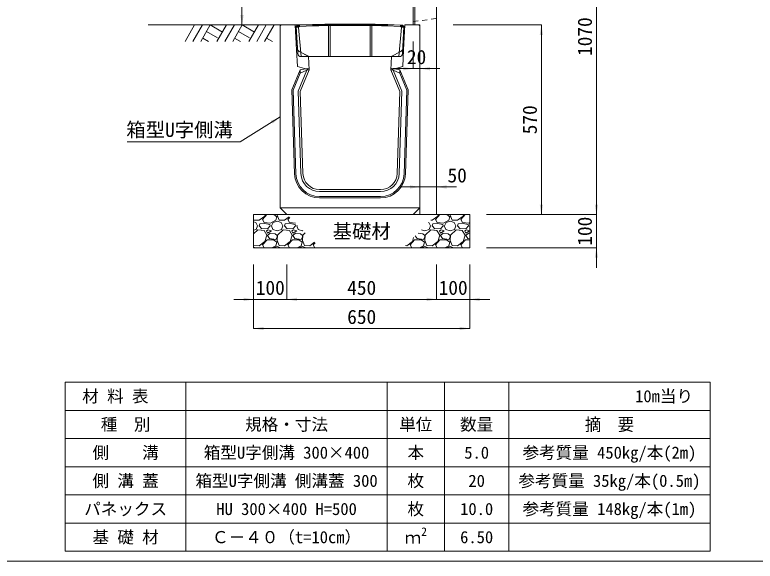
# Model space of a CAD drawing. Units: millimetres at full size. Extents: x 187207 to 255567, y 882048 to 905686.
# Drawn here: x 200726 to 202953, y 895648 to 897291 of the extents above; entities that cross this region are included whole.
import ezdxf
from ezdxf.enums import TextEntityAlignment as Align

# ---------------------------------------------------------------- set-up
doc = ezdxf.new("R2010")
doc.units = ezdxf.units.MM
doc.header["$LTSCALE"] = 20
doc.linetypes.add('DASHED', pattern=[7.5, 6, -1.5])
doc.linetypes.add('USER2', pattern=[1.35, 0.75, -0.6])
for name, color, linetype, lineweight in [('0_2', 7, 'Continuous', 20), ('Defpoints_3', 8, 'Continuous', 0), ('パネックス', 2, 'Continuous', 13), ('図枠', 5, 'Continuous', 13), ('基礎材', 7, 'Continuous', 15), ('寸法・材料表', 7, 'Continuous', 13), ('寸法線', 7, 'Continuous', 13), ('引出線', 4, 'Continuous', 13), ('箱型U字側溝', 2, 'Continuous', 9), ('ﾊｯﾁﾝｸﾞ', 7, 'Continuous', 5)]:
    doc.layers.add(name, color=color, linetype=linetype, lineweight=lineweight)
doc.styles.add('ＭＳ ゴシック', font='')
doc.styles.add('ＭＳ Ｐゴシック', font='')
doc.styles.get('ＭＳ ゴシック').set_extended_font_data('MS Gothic')
doc.styles.get('ＭＳ Ｐゴシック').set_extended_font_data('MS PGothic')

# ---------------------------------------------------------------- blocks, each defined once
blk = doc.blocks.new('filled_arrow')
at = {"color": 0, "linetype": 'Continuous', "lineweight": -2}
blk.add_solid([(7.5, 1.25), (0, 0), (7.5, -1.25)], dxfattribs=at)

msp = doc.modelspace()

# ---------------------------------------------------------------- linework, layer by layer
at = {"layer": '0_2'}
msp.add_line((201527.37, 897260.37), (201127.37, 897260.37), dxfattribs=at)
at = {"layer": 'Defpoints_3'}
for p, q in [((200877.92, 896187.01), (202816.83, 896187.01)), ((200877.92, 896187.01), (200877.92, 896101.83)), ((201240.92, 896187.01), (201240.92, 896101.83)), ((201845.92, 896187.01), (201845.92, 896101.83)), ((202018.23, 896187.01), (202018.23, 896101.83)), ((202211.83, 896187.01), (202211.83, 896101.83)), ((202816.83, 896187.01), (202816.83, 896101.83))]:
    msp.add_line(p, q, dxfattribs=at)
at = {"layer": 'パネックス'}
for p, q in [((201924.37, 897260.37), (201924.37, 897755.37)), ((201994.37, 897760.37), (201994.37, 896690.37)), ((201924.37, 897260.37), (201924.37, 897305.37)), ((201944.37, 897260.37), (201924.37, 897260.37)), ((201944.37, 896690.37), (201944.37, 897260.37)), ((201994.37, 896690.37), (201944.37, 896690.37))]:
    msp.add_line(p, q, dxfattribs=at)
at = {"layer": 'パネックス', "lineweight": 5}
msp.add_line((201929.37, 897760.37), (201929.37, 897260.37), dxfattribs=at)
at = {"layer": 'パネックス', "linetype": 'USER2', "lineweight": 9}
msp.add_line((201924.37, 897270.37), (201994.37, 897280.37), dxfattribs=at)
at = {"layer": '図枠'}
msp.add_line((194897.37, 895648.33), (214497.37, 895648.33), dxfattribs=at)
at = {"layer": '基礎材'}
for p, q in [((201444.37, 896690.37), (202094.37, 896690.37)), ((201444.37, 896690.37), (201444.37, 896590.37)), ((202094.37, 896690.37), (202094.37, 896590.37)), ((201444.37, 896590.37), (202094.37, 896590.37))]:
    msp.add_line(p, q, dxfattribs=at)
at = {"layer": '寸法・材料表'}
for p, q in [((200877.92, 896101.83), (202816.83, 896101.83)), ((200877.92, 896101.83), (200877.92, 895678.33)), ((201240.92, 896101.83), (201240.92, 895678.33)), ((201845.92, 896101.83), (201845.92, 895678.33)), ((202018.23, 896101.83), (202018.23, 895678.33)), ((202211.83, 896101.83), (202211.83, 895678.33)), ((202816.83, 896101.83), (202816.83, 895678.33)), ((200877.92, 896017.13), (202816.83, 896017.13)), ((200877.92, 895932.43), (202816.83, 895932.43)), ((200877.92, 895847.73), (202816.83, 895847.73)), ((200877.92, 895763.03), (202816.83, 895763.03)), ((200877.92, 895678.33), (202816.83, 895678.33))]:
    msp.add_line(p, q, dxfattribs=at)
at = {"layer": '寸法線'}
for p, q in [((201409.37, 897260.37), (201409.37, 897760.37)), ((202475.22, 896690.37), (202475.22, 897760.37)), ((201864.37, 897260.37), (201409.37, 897260.37)), ((202044.37, 897260.37), (202309.7, 897260.37)), ((202309.7, 897260.37), (202309.7, 896690.37)), ((201924.37, 897210.37), (201924.37, 897129.07)), ((201944.37, 897210.37), (201944.37, 897129.07)), ((202004.37, 897129.07), (201864.37, 897129.07)), ((201884.37, 896773.36), (202054.37, 896773.36)), ((201944.37, 896715.37), (201944.37, 896773.36)), ((201994.37, 896715.37), (201994.37, 896773.36)), ((202475.22, 896750.37), (202475.22, 896530.37)), ((202144.37, 896690.37), (202475.22, 896690.37)), ((202144.37, 896690.37), (202309.7, 896690.37)), ((202144.37, 896690.37), (202475.22, 896690.37)), ((202144.37, 896590.37), (202475.22, 896590.37)), ((201444.37, 896540.37), (201444.37, 896435.43)), ((201444.37, 896540.37), (201444.37, 896347.93)), ((201544.37, 896540.37), (201544.37, 896435.43)), ((201544.37, 896540.37), (201544.37, 896435.43)), ((201994.37, 896540.37), (201994.37, 896435.43)), ((201994.37, 896540.37), (201994.37, 896435.43)), ((202094.37, 896540.37), (202094.37, 896435.43)), ((202094.37, 896540.37), (202094.37, 896347.93)), ((201384.37, 896435.43), (201604.37, 896435.43)), ((201544.37, 896435.43), (201994.37, 896435.43)), ((201934.37, 896435.43), (202154.37, 896435.43)), ((202094.37, 896347.93), (201444.37, 896347.93))]:
    msp.add_line(p, q, dxfattribs=at)
at = {"layer": '引出線'}
msp.add_lwpolyline([(201524.37, 896983.87), (201404.16, 896909.59), (201064.16, 896909.59)], dxfattribs=at)
at = {"layer": '箱型U字側溝'}
for p, q in [((201572.58, 897256.23), (201583.44, 897256.23)), ((201885.28, 897256.23), (201896.15, 897256.23)), ((201584.49, 897125.83), (201584.62, 897115.71)), ((201604.38, 897124.17), (201611.37, 897125.37)), ((201864.37, 897124.17), (201857.37, 897125.37)), ((201884.25, 897125.83), (201884.13, 897115.71)), ((201571.75, 896812.96), (201563.23, 897064.22)), ((201592.74, 896813.68), (201584.37, 897060.37)), ((201826.04, 896765.37), (201642.71, 896765.37)), ((201642.71, 896759.37), (201826.04, 896759.37)), ((201826.04, 896744.37), (201642.71, 896744.37)), ((201642.71, 896740.37), (201826.04, 896740.37)), ((201524.37, 896710.37), (201944.37, 896710.37))]:
    msp.add_line(p, q, dxfattribs=at)
at = {"layer": '箱型U字側溝', "lineweight": 18}
msp.add_line((201586.91, 897165.23), (201881.81, 897165.23), dxfattribs=at)
at = {"layer": '箱型U字側溝', "lineweight": 13}
msp.add_line((201826.04, 896765.37), (201642.71, 896765.37), dxfattribs=at)
for points in [[(201609.37, 897165.37), (201573.37, 897185.37), (201569.37, 897260.37), (201527.37, 897260.37), (201524.37, 897257.37), (201524.37, 896710.37), (201544.37, 896690.37), (201924.37, 896690.37), (201944.37, 896710.37), (201944.37, 897257.37), (201941.37, 897260.37), (201899.37, 897260.37), (201895.37, 897185.37), (201859.37, 897165.37), (201857.37, 897125.37), (201884.37, 897060.37), (201876.01, 896813.68)], [(201592.74, 896813.68), (201584.37, 897060.37), (201611.37, 897125.37), (201609.37, 897165.37)]]:
    msp.add_lwpolyline(points, dxfattribs=at)
at = {"layer": '箱型U字側溝', "lineweight": 18}
for points in [[(201576.15, 897189.19), (201572.58, 897256.23), (201576.36, 897260.23)], [(201583.36, 897260.23), (201576.36, 897260.23), (201572.58, 897256.23), (201576.92, 897174.69)], [(201891.8, 897174.69), (201896.15, 897256.23), (201892.36, 897260.23), (201885.36, 897260.23)], [(201892.36, 897260.23), (201896.15, 897256.23), (201892.57, 897189.19)], [(201887.24, 897180.87), (201857.46, 897165.23), (201611.27, 897165.23), (201581.49, 897180.87)]]:
    msp.add_lwpolyline(points, dxfattribs=at)
at = {"layer": '箱型U字側溝', "color": 5}
for points in [[(201576.36, 897257.32), (201581.74, 897257.23), (201579.58, 897253.23), (201572.73, 897253.34)], [(201892.36, 897257.32), (201886.98, 897257.23), (201889.15, 897253.23), (201895.99, 897253.34)]]:
    msp.add_lwpolyline(points, close=True, dxfattribs=at)
at = {"layer": '箱型U字側溝', "color": 5, "linetype": 'DASHED'}
for points in [[(201587.43, 897165.23), (201579.58, 897253.23), (201583.36, 897260.23)], [(201881.3, 897165.23), (201889.15, 897253.23), (201885.36, 897260.23)]]:
    msp.add_lwpolyline(points, dxfattribs=at)
at = {"layer": '箱型U字側溝'}
for points in [[(201667.3, 897262.64), (201669.36, 897258.67), (201669.36, 897165.23)], [(201674.36, 897165.23), (201674.36, 897258.75), (201672.3, 897262.72)], [(201794.36, 897165.23), (201794.36, 897258.75), (201796.42, 897262.72)], [(201799.36, 897165.23), (201799.36, 897258.67), (201801.42, 897262.64)], [(201584.37, 897060.37), (201611.37, 897125.37), (201611.12, 897130.4), (201584.49, 897125.83), (201559.2, 897064.95), (201567.75, 896812.83)], [(201901, 896812.83), (201909.54, 897064.95), (201884.25, 897125.83), (201857.63, 897130.4), (201857.37, 897125.37), (201884.37, 897060.37), (201876.01, 896813.68)], [(201563.23, 897064.22), (201584.67, 897115.83), (201604.38, 897124.17), (201578.33, 897061.47), (201586.74, 896813.47)], [(201882.01, 896813.47), (201890.41, 897061.47), (201864.37, 897124.17), (201884.13, 897115.71), (201905.52, 897064.22), (201897, 896812.96)]]:
    msp.add_lwpolyline(points, dxfattribs=at)
at = {"layer": '箱型U字側溝', "linetype": 'DASHED', "lineweight": 13}
for points in [[(201611.37, 897125.37), (201576.04, 897135.37), (201573.37, 897185.37)], [(201857.37, 897125.37), (201892.71, 897135.37), (201895.37, 897185.37)]]:
    msp.add_lwpolyline(points, dxfattribs=at)
at = {"layer": '箱型U字側溝', "lineweight": 18}
for centre, radius, start, end in [((201734.36, 893461.56), 3801.67, 87.72365, 92.27635), ((201586.14, 897189.72), 10, 183.05288, 242.29297), ((201882.59, 897189.72), 10, 297.70703, 356.94712), ((201586.91, 897175.23), 10, 183.05288, 270), ((201881.81, 897175.23), 10, 270, 356.94712)]:
    msp.add_arc(centre, radius, start, end, dxfattribs=at)
at = {"layer": '箱型U字側溝'}
for centre, radius, start, end in [((201734.36, 893461.56), 3797.67, 87.72245, 92.27755), ((201642.71, 896815.37), 75, 181.94149, 270), ((201642.71, 896815.37), 71, 181.94149, 270), ((201642.71, 896815.37), 56, 181.94149, 270), ((201642.71, 896815.37), 50, 181.94149, 270), ((201826.04, 896815.37), 50, 270, 358.05851), ((201826.04, 896815.37), 56, 270, 358.05851), ((201826.04, 896815.37), 71, 270, 358.05851), ((201826.04, 896815.37), 75, 270, 358.05851)]:
    msp.add_arc(centre, radius, start, end, dxfattribs=at)
at = {"layer": '箱型U字側溝', "lineweight": 13}
for centre, start, end in [((201642.71, 896815.37), 181.94149, 270), ((201826.04, 896815.37), 270, 358.05851)]:
    msp.add_arc(centre, 50, start, end, dxfattribs=at)
at = {"layer": 'ﾊｯﾁﾝｸﾞ', "lineweight": 9}
for p, q in [((201266.81, 897260.37), (201238.17, 897210.75)), ((201290.44, 897260.37), (201261.79, 897210.75)), ((201314.06, 897260.37), (201285.41, 897210.75)), ((201314.06, 897260.37), (201350.63, 897239.26)), ((201362.81, 897260.37), (201334.17, 897210.75)), ((201386.44, 897260.37), (201357.79, 897210.75)), ((201410.06, 897260.37), (201381.41, 897210.75)), ((201410.06, 897260.37), (201446.62, 897239.26)), ((201458.81, 897260.37), (201430.16, 897210.75)), ((201482.43, 897260.37), (201453.79, 897210.75)), ((201506.06, 897260.37), (201477.41, 897210.75)), ((201291.21, 897220.8), (201308.63, 897210.75)), ((201302.64, 897240.59), (201336.05, 897221.3)), ((201387.21, 897220.8), (201404.63, 897210.75)), ((201398.63, 897240.59), (201432.05, 897221.3)), ((201483.21, 897220.8), (201500.63, 897210.75))]:
    msp.add_line(p, q, dxfattribs=at)
at = {"layer": 'ﾊｯﾁﾝｸﾞ'}
for p, q in [((201461.11, 896673.09), (201477.88, 896686.04)), ((201471.02, 896675.37), (201484.52, 896690.37)), ((201477.88, 896686.04), (201479.26, 896690.37)), ((201504.9, 896690.37), (201514.45, 896683.75)), ((201515.31, 896690.37), (201515.21, 896688.33)), ((201515.21, 896688.33), (201521.31, 896673.85)), ((201981.17, 896673.09), (201997.93, 896686.04)), ((201991.07, 896675.37), (202004.57, 896690.37)), ((201997.93, 896686.04), (201999.32, 896690.37)), ((202024.95, 896690.37), (202034.51, 896683.75)), ((202035.37, 896690.37), (202035.27, 896688.33)), ((202035.27, 896688.33), (202041.36, 896673.85)), ((202057.37, 896673.09), (202074.13, 896686.04)), ((202067.27, 896675.37), (202080.77, 896690.37)), ((202074.13, 896686.04), (202075.52, 896690.37)), ((201444.37, 896675.6), (201445.11, 896673.85)), ((201444.37, 896668.79), (201451.21, 896666.23)), ((201445.11, 896673.85), (201461.11, 896673.09)), ((201451.21, 896666.23), (201455.78, 896656.32)), ((201477.88, 896663.94), (201463.4, 896662.42)), ((201476.35, 896666.23), (201471.02, 896675.37)), ((201495.4, 896664.7), (201476.35, 896666.23)), ((201493.12, 896660.13), (201477.88, 896663.94)), ((201511.4, 896673.09), (201495.4, 896664.7)), ((201498.45, 896656.32), (201503.02, 896666.99)), ((201503.02, 896666.99), (201515.21, 896670.8)), ((201514.45, 896683.75), (201511.4, 896673.09)), ((201515.21, 896670.8), (201527.41, 896666.23)), ((201521.31, 896673.85), (201537.31, 896673.09)), ((201527.41, 896666.23), (201531.98, 896656.32)), ((201537.31, 896673.09), (201551.05, 896683.7)), ((201554.08, 896663.94), (201539.6, 896662.42)), ((201547.22, 896675.37), (201552.98, 896681.77)), ((201552.55, 896666.23), (201547.22, 896675.37)), ((201569.9, 896664.84), (201552.55, 896666.23)), ((201569.32, 896660.13), (201554.08, 896663.94)), ((201970.38, 896666.56), (201971.26, 896666.23)), ((201971.26, 896666.23), (201975.83, 896656.32)), ((201977.1, 896673.28), (201981.17, 896673.09)), ((201997.93, 896663.94), (201983.45, 896662.42)), ((201996.41, 896666.23), (201991.07, 896675.37)), ((202015.46, 896664.7), (201996.41, 896666.23)), ((202013.17, 896660.13), (201997.93, 896663.94)), ((202031.46, 896673.09), (202015.46, 896664.7)), ((202018.5, 896656.32), (202023.08, 896666.99)), ((202023.08, 896666.99), (202035.27, 896670.8)), ((202034.51, 896683.75), (202031.46, 896673.09)), ((202035.27, 896670.8), (202047.46, 896666.23)), ((202041.36, 896673.85), (202057.37, 896673.09)), ((202047.46, 896666.23), (202052.03, 896656.32)), ((202074.13, 896663.94), (202059.65, 896662.42)), ((202072.61, 896666.23), (202067.27, 896675.37)), ((202091.66, 896664.7), (202072.61, 896666.23)), ((202089.37, 896660.13), (202074.13, 896663.94)), ((202094.37, 896666.13), (202091.66, 896664.7)), ((201444.37, 896643.42), (201451.97, 896645.65)), ((201457.3, 896644.13), (201444.37, 896632.33)), ((201451.97, 896645.65), (201455.78, 896656.32)), ((201475.59, 896642.61), (201457.3, 896644.13)), ((201461.11, 896656.32), (201463.4, 896662.42)), ((201469.49, 896647.18), (201461.11, 896656.32)), ((201487.02, 896648.7), (201469.49, 896647.18)), ((201483.97, 896628.89), (201475.59, 896642.61)), ((201488.54, 896644.13), (201483.21, 896641.84)), ((201483.21, 896641.84), (201486.26, 896634.22)), ((201486.26, 896634.22), (201497.69, 896641.08)), ((201493.88, 896656.32), (201487.02, 896648.7)), ((201497.69, 896641.08), (201488.54, 896644.13)), ((201493.88, 896656.32), (201493.12, 896660.13)), ((201497.69, 896656.32), (201502.26, 896645.65)), ((201502.26, 896645.65), (201515.21, 896641.84)), ((201515.21, 896641.84), (201528.17, 896645.65)), ((201533.5, 896644.13), (201515.98, 896628.13)), ((201528.17, 896645.65), (201531.98, 896656.32)), ((201551.79, 896642.61), (201533.5, 896644.13)), ((201537.31, 896656.32), (201539.6, 896662.42)), ((201545.69, 896647.18), (201537.31, 896656.32)), ((201563.22, 896648.7), (201545.69, 896647.18)), ((201560.17, 896628.89), (201551.79, 896642.61)), ((201564.74, 896644.13), (201559.41, 896641.84)), ((201559.41, 896641.84), (201562.46, 896634.22)), ((201562.46, 896634.22), (201573.89, 896641.08)), ((201570.08, 896656.32), (201563.22, 896648.7)), ((201573.89, 896641.08), (201564.74, 896644.13)), ((201570.08, 896656.32), (201569.32, 896660.13)), ((201573.89, 896656.32), (201578.46, 896645.65)), ((201574.65, 896656.32), (201575.78, 896658.96)), ((201578.46, 896645.65), (201591.41, 896641.84)), ((201591.41, 896641.84), (201592.56, 896642.18)), ((201948.71, 896644.89), (201959.07, 896641.84)), ((201959.07, 896641.84), (201972.02, 896645.65)), ((201977.36, 896644.13), (201959.83, 896628.13)), ((201972.02, 896645.65), (201975.83, 896656.32)), ((201995.64, 896642.61), (201977.36, 896644.13)), ((201981.17, 896656.32), (201983.45, 896662.42)), ((201989.55, 896647.18), (201981.17, 896656.32)), ((202007.07, 896648.7), (201989.55, 896647.18)), ((202004.03, 896628.89), (201995.64, 896642.61)), ((202008.6, 896644.13), (202003.26, 896641.84)), ((202003.26, 896641.84), (202006.31, 896634.22)), ((202006.31, 896634.22), (202017.74, 896641.08)), ((202013.93, 896656.32), (202007.07, 896648.7)), ((202017.74, 896641.08), (202008.6, 896644.13)), ((202013.93, 896656.32), (202013.17, 896660.13)), ((202017.74, 896656.32), (202022.31, 896645.65)), ((202022.31, 896645.65), (202035.27, 896641.84)), ((202035.27, 896641.84), (202048.22, 896645.65)), ((202053.56, 896644.13), (202036.03, 896628.13)), ((202048.22, 896645.65), (202052.03, 896656.32)), ((202071.84, 896642.61), (202053.56, 896644.13)), ((202057.37, 896656.32), (202059.65, 896662.42)), ((202065.75, 896647.18), (202057.37, 896656.32)), ((202083.27, 896648.7), (202065.75, 896647.18)), ((202080.23, 896628.89), (202071.84, 896642.61)), ((202084.8, 896644.13), (202079.46, 896641.84)), ((202079.46, 896641.84), (202082.51, 896634.22)), ((202082.51, 896634.22), (202093.94, 896641.08)), ((202090.13, 896656.32), (202083.27, 896648.7)), ((202093.94, 896641.08), (202084.8, 896644.13)), ((202090.13, 896656.32), (202089.37, 896660.13)), ((202093.94, 896656.32), (202094.37, 896655.32)), ((201477.88, 896609.84), (201483.97, 896628.89)), ((201493.88, 896634.99), (201486.26, 896627.37)), ((201486.26, 896627.37), (201492.35, 896618.22)), ((201492.35, 896618.22), (201511.4, 896615.94)), ((201509.12, 896632.7), (201493.88, 896634.99)), ((201515.21, 896627.37), (201509.12, 896632.7)), ((201511.4, 896615.94), (201515.21, 896622.79)), ((201515.98, 896628.13), (201515.21, 896612.13)), ((201515.21, 896622.79), (201515.21, 896627.37)), ((201554.08, 896609.84), (201560.17, 896628.89)), ((201570.08, 896634.99), (201562.46, 896627.37)), ((201562.46, 896627.37), (201568.55, 896618.22)), ((201568.55, 896618.22), (201587.6, 896615.94)), ((201585.32, 896632.7), (201570.08, 896634.99)), ((201591.41, 896627.37), (201585.32, 896632.7)), ((201587.6, 896615.94), (201591.41, 896622.79)), ((201592.18, 896628.13), (201591.41, 896612.13)), ((201591.41, 896622.79), (201591.41, 896627.37)), ((201599.72, 896635.02), (201592.18, 896628.13)), ((201921.73, 896609.84), (201925.53, 896621.71)), ((201930.54, 896626.72), (201936.21, 896618.22)), ((201936.21, 896618.22), (201955.26, 896615.94)), ((201952.97, 896632.7), (201938.67, 896634.85)), ((201959.07, 896627.37), (201952.97, 896632.7)), ((201955.26, 896615.94), (201959.07, 896622.79)), ((201959.83, 896628.13), (201959.07, 896612.13)), ((201959.07, 896622.79), (201959.07, 896627.37)), ((201997.93, 896609.84), (202004.03, 896628.89)), ((202013.93, 896634.99), (202006.31, 896627.37)), ((202006.31, 896627.37), (202012.41, 896618.22)), ((202012.41, 896618.22), (202031.46, 896615.94)), ((202029.17, 896632.7), (202013.93, 896634.99)), ((202035.27, 896627.37), (202029.17, 896632.7)), ((202031.46, 896615.94), (202035.27, 896622.79)), ((202036.03, 896628.13), (202035.27, 896612.13)), ((202035.27, 896622.79), (202035.27, 896627.37)), ((202074.13, 896609.84), (202080.23, 896628.89)), ((202090.13, 896634.99), (202082.51, 896627.37)), ((202082.51, 896627.37), (202088.61, 896618.22)), ((202088.61, 896618.22), (202094.37, 896617.53)), ((202094.37, 896634.35), (202090.13, 896634.99)), ((201444.37, 896599.4), (201445.11, 896597.65)), ((201445.11, 896597.65), (201461.11, 896596.89)), ((201461.11, 896596.89), (201477.88, 896609.84)), ((201471.02, 896599.17), (201484.73, 896614.41)), ((201476.15, 896590.37), (201471.02, 896599.17)), ((201484.73, 896614.41), (201504.55, 896614.41)), ((201511.4, 896596.89), (201498.97, 896590.37)), ((201504.55, 896614.41), (201514.45, 896607.55)), ((201514.45, 896607.55), (201511.4, 896596.89)), ((201515.21, 896612.13), (201521.31, 896597.65)), ((201521.31, 896597.65), (201537.31, 896596.89)), ((201537.31, 896596.89), (201554.08, 896609.84)), ((201547.22, 896599.17), (201560.93, 896614.41)), ((201552.35, 896590.37), (201547.22, 896599.17)), ((201560.93, 896614.41), (201580.75, 896614.41)), ((201587.6, 896596.89), (201575.17, 896590.37)), ((201580.75, 896614.41), (201590.65, 896607.55)), ((201590.65, 896607.55), (201587.6, 896596.89)), ((201591.41, 896612.13), (201597.51, 896597.65)), ((201597.51, 896597.65), (201613.51, 896596.89)), ((201613.51, 896596.89), (201627.25, 896607.5)), ((201623.42, 896599.17), (201629.18, 896605.57)), ((201628.55, 896590.37), (201623.42, 896599.17)), ((201900.9, 896597.08), (201904.97, 896596.89)), ((201904.97, 896596.89), (201921.73, 896609.84)), ((201914.87, 896599.17), (201928.59, 896614.41)), ((201920.01, 896590.37), (201914.87, 896599.17)), ((201928.59, 896614.41), (201948.4, 896614.41)), ((201955.26, 896596.89), (201942.82, 896590.37)), ((201948.4, 896614.41), (201958.31, 896607.55)), ((201958.31, 896607.55), (201955.26, 896596.89)), ((201959.07, 896612.13), (201965.16, 896597.65)), ((201965.16, 896597.65), (201981.17, 896596.89)), ((201981.17, 896596.89), (201997.93, 896609.84)), ((201991.07, 896599.17), (202004.79, 896614.41)), ((201996.21, 896590.37), (201991.07, 896599.17)), ((202004.79, 896614.41), (202024.6, 896614.41)), ((202031.46, 896596.89), (202019.02, 896590.37)), ((202024.6, 896614.41), (202034.51, 896607.55)), ((202034.51, 896607.55), (202031.46, 896596.89)), ((202035.27, 896612.13), (202041.36, 896597.65)), ((202041.36, 896597.65), (202057.37, 896596.89)), ((202057.37, 896596.89), (202074.13, 896609.84)), ((202067.27, 896599.17), (202080.99, 896614.41)), ((202072.41, 896590.37), (202067.27, 896599.17)), ((202080.99, 896614.41), (202094.37, 896614.41)), ((201444.37, 896592.59), (201450.29, 896590.37)), ((201502.84, 896590.37), (201503.02, 896590.79)), ((201503.02, 896590.79), (201515.21, 896594.6)), ((201515.21, 896594.6), (201526.49, 896590.37)), ((201579.04, 896590.37), (201579.22, 896590.79)), ((201579.22, 896590.79), (201591.41, 896594.6)), ((201591.41, 896594.6), (201602.69, 896590.37)), ((201946.7, 896590.37), (201946.88, 896590.79)), ((201946.88, 896590.79), (201959.07, 896594.6)), ((201959.07, 896594.6), (201970.35, 896590.37)), ((202022.9, 896590.37), (202023.08, 896590.79)), ((202023.08, 896590.79), (202035.27, 896594.6)), ((202035.27, 896594.6), (202046.55, 896590.37))]:
    msp.add_line(p, q, dxfattribs=at)

# ---------------------------------------------------------------- block references
at = {"layer": '寸法線', "xscale": 4, "yscale": 4}
for p, rotation in [((201409.37, 897260.37), 90), ((202309.7, 897260.37), 270), ((201924.37, 897129.07), 180), ((201944.37, 896773.36), 180), ((202309.7, 896690.37), 90), ((202475.22, 896690.37), 90), ((202475.22, 896690.37), 90), ((202475.22, 896590.37), 270), ((201444.37, 896435.43), 180), ((201994.37, 896435.43), 180), ((201994.37, 896435.43), 180), ((202094.37, 896347.93), 180)]:
    msp.add_blockref('filled_arrow', p, dxfattribs=dict(at, rotation=rotation))
for p in [(201944.37, 897129.07), (201994.37, 896773.36), (201544.37, 896435.43), (201544.37, 896435.43), (202094.37, 896435.43), (201444.37, 896347.93)]:
    msp.add_blockref('filled_arrow', p, dxfattribs=at)
at = {"layer": '引出線', "xscale": 4, "yscale": 4, "rotation": 211.7}
msp.add_blockref('filled_arrow', (201524.37, 896983.87), dxfattribs=at)

# ---------------------------------------------------------------- texts
at = {"layer": '寸法・材料表', "style": 'ＭＳ ゴシック'}
msp.add_text('\u3000材 料 表', height=36.55, dxfattribs=at).set_placement((200879.08, 896144.42), align=Align.MIDDLE_LEFT)
msp.add_text('10m当り\u3000', height=36.55, dxfattribs=at).set_placement((202815.66, 896144.42), align=Align.MIDDLE_RIGHT)
at = {"layer": '寸法・材料表', "style": 'ＭＳ Ｐゴシック', "width": 0.95}
msp.add_text('摘\u3000要', height=38.1, dxfattribs=at).set_placement((202514.33, 896059.48), align=Align.MIDDLE_CENTER)
at = {"layer": '寸法・材料表', "style": 'ＭＳ ゴシック'}
for s, p in [('種\u3000別', (201059.42, 896059.48)), ('規格・寸法', (201543.42, 896059.48)), ('単位', (201932.07, 896059.48)), ('数量', (202115.03, 896059.48)), ('側\u3000\u3000溝', (201059.42, 895974.78)), ('箱型U字側溝 300×400', (201543.42, 895974.78)), ('本', (201932.07, 895974.78)), ('参考質量 450kg/本(2m)', (202514.33, 895974.78)), ('5.0', (202115.03, 895974.78)), ('側 溝 蓋', (201059.42, 895890.08)), ('箱型U字側溝 側溝蓋 300', (201543.42, 895890.08)), ('枚', (201932.07, 895890.08)), ('20', (202115.03, 895890.08)), ('参考質量 35kg/本(0.5m)', (202514.33, 895890.08)), ('パネックス', (201059.42, 895805.38)), ('HU 300×400 H=500', (201543.42, 895805.38)), ('枚', (201932.07, 895805.38)), ('10.0', (202115.03, 895805.38)), ('参考質量 148kg/本(1m)', (202514.33, 895805.38)), ('基 礎 材', (201059.42, 895720.68)), ('Ｃ－４０（t=10cm）', (201543.42, 895720.68)), ('6.50', (202115.03, 895720.68))]:
    msp.add_text(s, height=36.55, dxfattribs=at).set_placement(p, align=Align.MIDDLE_CENTER)
for s, height, p in [('ｍ', 36.55, (201898.42, 895689.76)), ('2', 25.59, (201948.28, 895716.71))]:
    msp.add_text(s, height=height, dxfattribs=at).set_placement(p, align=Align.BOTTOM_LEFT)
at = {"layer": '寸法線', "style": 'ＭＳ ゴシック'}
for s, p in [('1070', (202440.22, 897225.37)), ('570', (202274.7, 896975.37)), ('100', (202440.22, 896640.37))]:
    msp.add_text(s, height=42.72, rotation=90, dxfattribs=at).set_placement(p, align=Align.MIDDLE_CENTER)
for s, p in [('20', (201934.37, 897164.07)), ('50', (202056.37, 896808.36)), ('基礎材', (201769.28, 896640.37)), ('100', (201494.37, 896470.43)), ('450', (201769.37, 896470.43)), ('100', (202044.37, 896470.43)), ('650', (201769.37, 896382.93))]:
    msp.add_text(s, height=42.72, dxfattribs=at).set_placement(p, align=Align.MIDDLE_CENTER)
at = {"layer": '引出線', "style": 'ＭＳ ゴシック'}
msp.add_text('箱型U字側溝', height=42.72, dxfattribs=at).set_placement((201221.66, 896966.56), align=Align.TOP_CENTER)

doc.saveas('drawing.dxf')
